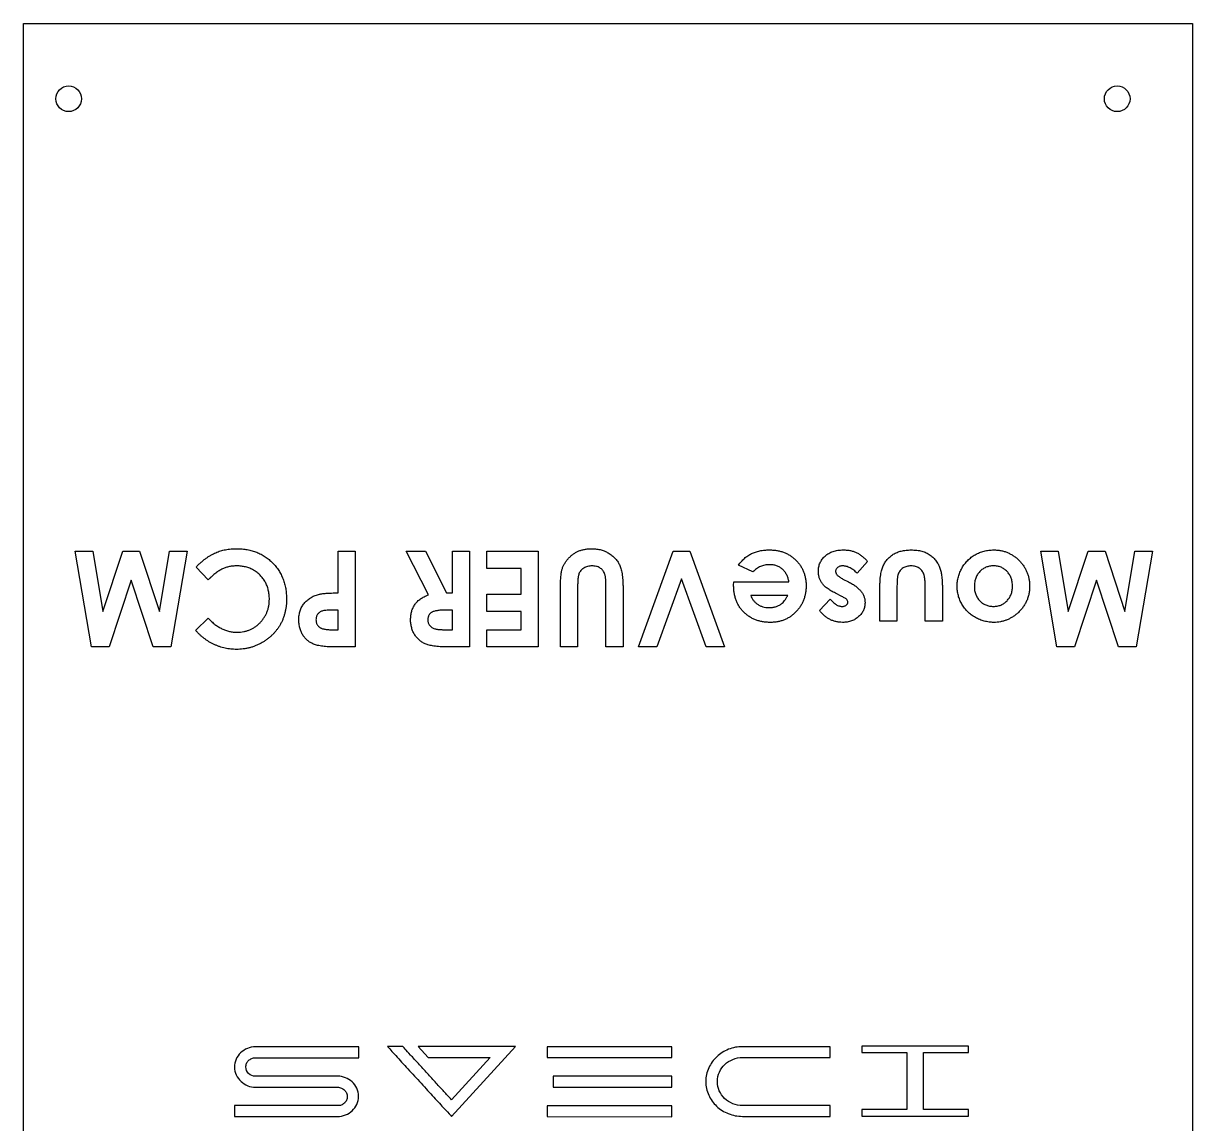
# Model space of a CAD drawing. Header units: millimetres. Extents: x -75 to 80, y 3 to 312.
# Drawn here: x -75.5 to 79.5, y 166.1 to 312 of the extents above; entities that cross this region are included whole.
import ezdxf

# ---------------------------------------------------------------- set-up
doc = ezdxf.new("R2010")
doc.units = ezdxf.units.MM

msp = doc.modelspace()

# ---------------------------------------------------------------- linework, layer by layer
at = {"color": 7, "linetype": 'Continuous', "lineweight": 25}
for p, q in [((-75.5, 3), (-75.5, 312)), ((-75.5, 312), (79.5, 312)), ((79.5, 312), (79.5, 3)), ((-68.62, 242.02), (-66.31, 242.02)), ((-66.47, 229.32), (-68.62, 242.02)), ((-66.31, 242.02), (-64.96, 234)), ((-64.96, 234), (-62.32, 242.02)), ((-62.32, 242.02), (-60.09, 242.02)), ((-60.09, 242.02), (-57.47, 234)), ((-57.47, 234), (-56.11, 242.02)), ((-56.11, 242.02), (-53.8, 242.02)), ((-53.8, 242.02), (-55.95, 229.32)), ((-33.78, 242.02), (-31.5, 242.02)), ((-33.78, 236.49), (-33.78, 242.02)), ((-31.5, 242.02), (-31.5, 229.32)), ((-24.74, 242.02), (-22.21, 242.02)), ((-21.81, 236.23), (-24.74, 242.02)), ((-22.21, 242.02), (-19.41, 236.49)), ((-18.63, 242.02), (-16.35, 242.02)), ((-18.63, 236.49), (-18.63, 242.02)), ((-16.35, 242.02), (-16.35, 229.32)), ((-14.07, 242.02), (-7.24, 242.02)), ((-14.07, 239.74), (-14.07, 242.02)), ((-7.24, 242.02), (-7.24, 229.32)), ((6.03, 229.32), (10.64, 242.02)), ((10.64, 242.02), (12.83, 242.02)), ((12.83, 242.02), (17.43, 229.32)), ((59.36, 242.02), (61.67, 242.02)), ((61.5, 229.32), (59.36, 242.02)), ((61.67, 242.02), (63.02, 234)), ((63.02, 234), (65.66, 242.02)), ((65.66, 242.02), (67.89, 242.02)), ((67.89, 242.02), (70.51, 234)), ((70.51, 234), (71.86, 242.02)), ((71.86, 242.02), (74.17, 242.02)), ((74.17, 242.02), (72.03, 229.32)), ((36.4, 240.63), (35.02, 239.09)), ((-50.99, 238.22), (-52.61, 239.92)), ((-9.52, 239.74), (-14.07, 239.74)), ((-9.52, 236.32), (-9.52, 239.74)), ((21.21, 239.27), (19.3, 240.18)), ((-61.21, 238.18), (-64.13, 229.32)), ((-58.31, 229.32), (-61.21, 238.18)), ((-2.03, 237.28), (-2.03, 229.32)), ((1.72, 229.32), (1.72, 237.59)), ((11.73, 238.34), (8.46, 229.32)), ((15, 229.32), (11.73, 238.34)), ((18.65, 237.52), (18.66, 237.95)), ((18.66, 237.95), (25.98, 237.95)), ((33.15, 238.33), (33.9, 237.95)), ((40.31, 237.27), (40.31, 232.74)), ((44.05, 232.74), (44.05, 237.2)), ((66.77, 238.18), (63.85, 229.32)), ((69.66, 229.32), (66.77, 238.18)), ((-19.41, 236.49), (-18.63, 236.49)), ((-14.07, 236.32), (-9.52, 236.32)), ((-14.07, 234.04), (-14.07, 236.32)), ((-4.31, 229.32), (-4.31, 236.9)), ((4, 236.9), (4, 229.32)), ((25.82, 236.16), (20.93, 236.16)), ((30.05, 234.17), (31.44, 235.67)), ((32.99, 236.02), (32.16, 236.44)), ((38.03, 232.74), (38.03, 236.64)), ((46.33, 236.58), (46.33, 232.74)), ((-33.78, 234.21), (-34.58, 234.21)), ((-33.78, 231.6), (-33.78, 234.21)), ((-18.63, 234.21), (-19.52, 234.21)), ((-18.63, 231.6), (-18.63, 234.21)), ((-52.66, 231.53), (-50.99, 233.12)), ((-9.52, 234.04), (-14.07, 234.04)), ((-9.52, 231.6), (-9.52, 234.04)), ((40.31, 232.74), (38.03, 232.74)), ((46.33, 232.74), (44.05, 232.74)), ((-34.49, 231.6), (-33.78, 231.6)), ((-19.41, 231.6), (-18.63, 231.6)), ((-14.07, 231.6), (-9.52, 231.6)), ((-14.07, 229.32), (-14.07, 231.6)), ((-64.13, 229.32), (-66.47, 229.32)), ((-55.95, 229.32), (-58.31, 229.32)), ((-31.5, 229.32), (-34.04, 229.32)), ((-16.35, 229.32), (-19.01, 229.32)), ((-7.24, 229.32), (-14.07, 229.32)), ((-2.03, 229.32), (-4.31, 229.32)), ((4, 229.32), (1.72, 229.32)), ((8.46, 229.32), (6.03, 229.32)), ((17.43, 229.32), (15, 229.32)), ((63.85, 229.32), (61.5, 229.32)), ((72.03, 229.32), (69.66, 229.32)), ((-31.05, 176.3), (-44.72, 176.3)), ((-31.05, 174.86), (-31.05, 176.3)), ((-25.2, 176.34), (-27.21, 176.34)), ((-10.28, 176.34), (-23.17, 176.34)), ((-23.17, 176.34), (-21.84, 174.9)), ((-18.75, 167.08), (-10.28, 176.34)), ((10.46, 176.32), (-6.05, 176.32)), ((-6.05, 176.32), (-6.05, 174.87)), ((10.46, 174.87), (10.46, 176.32)), ((31.44, 176.32), (19.83, 176.32)), ((31.44, 174.88), (31.44, 176.32)), ((35.67, 176.38), (35.67, 175.54)), ((49.79, 176.38), (35.67, 176.38)), ((35.67, 175.54), (41.62, 175.54)), ((41.62, 175.54), (41.62, 167.97)), ((43.82, 175.54), (49.79, 175.54)), ((43.82, 167.97), (43.82, 175.54)), ((49.79, 175.54), (49.79, 176.38)), ((-44.73, 174.86), (-31.05, 174.86)), ((-21.84, 174.9), (-13.63, 174.9)), ((-13.63, 174.9), (-18.75, 169.29)), ((-6.05, 174.87), (10.46, 174.87)), ((19.84, 174.88), (31.44, 174.88)), ((-33.83, 172.41), (-44.75, 172.41)), ((10.46, 172.39), (-5.25, 172.39)), ((-5.25, 172.39), (-5.25, 170.97)), ((10.46, 170.97), (10.46, 172.39)), ((-44.73, 170.94), (-33.85, 170.94)), ((-5.25, 170.97), (10.46, 170.97)), ((-31.06, 169.71), (-31.06, 169.76)), ((-33.86, 168.51), (-47.52, 168.51)), ((-47.52, 168.51), (-47.52, 167.06)), ((10.46, 168.49), (-6.05, 168.49)), ((-6.05, 168.49), (-6.05, 167.05)), ((10.46, 167.04), (10.46, 168.49)), ((31.44, 168.51), (19.84, 168.51)), ((31.44, 167.06), (31.44, 168.51)), ((41.62, 167.97), (35.67, 167.97)), ((35.67, 167.97), (35.67, 167.12)), ((49.79, 167.97), (43.82, 167.97)), ((49.79, 167.12), (49.79, 167.97)), ((-47.52, 167.06), (-33.85, 167.06)), ((-6.05, 167.05), (10.46, 167.04)), ((19.83, 167.08), (19.83, 167.06)), ((19.83, 167.06), (31.44, 167.06)), ((35.67, 167.12), (49.79, 167.12))]:
    msp.add_line(p, q, dxfattribs=at)
for centre in [(-69.5, 302), (69.5, 302)]:
    msp.add_circle(centre, 1.7, dxfattribs=at)
for points, knots in [([(-52.61, 239.92), (-52.5, 240.03), (-52.28, 240.25), (-51.94, 240.55), (-51.61, 240.83), (-51.28, 241.08), (-50.96, 241.3), (-50.64, 241.5), (-50.32, 241.67), (-50.01, 241.82), (-49.69, 241.95), (-49.37, 242.05), (-49.04, 242.15), (-48.69, 242.22), (-48.34, 242.28), (-47.97, 242.32), (-47.59, 242.34), (-47.34, 242.35), (-47.21, 242.35)], [0, 0, 0, 0, 0.077784, 0.151817, 0.222542, 0.29028, 0.354643, 0.415801, 0.474713, 0.53043, 0.585584, 0.641307, 0.6979, 0.75542, 0.814521, 0.874876, 0.936669, 1, 1, 1, 1]), ([(-47.21, 242.35), (-46.97, 242.34), (-46.51, 242.33), (-45.83, 242.24), (-45.18, 242.1), (-44.57, 241.89), (-43.99, 241.62), (-43.44, 241.3), (-42.93, 240.91), (-42.45, 240.48), (-42.02, 239.99), (-41.64, 239.47), (-41.33, 238.91), (-41.06, 238.33), (-40.86, 237.7), (-40.72, 237.05), (-40.63, 236.36), (-40.62, 235.89), (-40.61, 235.65)], [0, 0, 0, 0, 0.067374, 0.131832, 0.194455, 0.255566, 0.315587, 0.375625, 0.436133, 0.497772, 0.559461, 0.620267, 0.680775, 0.741575, 0.803222, 0.866497, 0.931913, 1, 1, 1, 1]), ([(-4.31, 236.9), (-4.3, 237.05), (-4.3, 237.35), (-4.29, 237.77), (-4.28, 238.16), (-4.25, 238.51), (-4.23, 238.82), (-4.19, 239.1), (-4.15, 239.34), (-4.09, 239.62), (-3.98, 239.93), (-3.8, 240.3), (-3.57, 240.65), (-3.3, 241), (-3, 241.32), (-2.68, 241.6), (-2.32, 241.83), (-1.95, 242.02), (-1.54, 242.17), (-1.11, 242.27), (-0.65, 242.34), (-0.33, 242.34), (-0.16, 242.35)], [0, 0, 0, 0, 0.058546, 0.112578, 0.161794, 0.206525, 0.246469, 0.282015, 0.313231, 0.339826, 0.389437, 0.440502, 0.493988, 0.550016, 0.606532, 0.661367, 0.714565, 0.767508, 0.821533, 0.878097, 0.937197, 1, 1, 1, 1]), ([(-0.16, 242.35), (-0.05, 242.35), (0.16, 242.34), (0.48, 242.31), (0.79, 242.26), (1.09, 242.19), (1.37, 242.1), (1.65, 241.99), (1.91, 241.87), (2.16, 241.71), (2.4, 241.55), (2.62, 241.38), (2.82, 241.2), (3.01, 241), (3.18, 240.8), (3.33, 240.58), (3.46, 240.36), (3.58, 240.12), (3.68, 239.86), (3.77, 239.55), (3.84, 239.21), (3.9, 238.83), (3.94, 238.4), (3.98, 237.94), (3.99, 237.43), (4, 237.08), (4, 236.9)], [0, 0, 0, 0, 0.04172, 0.082312, 0.121586, 0.160086, 0.198114, 0.235691, 0.272702, 0.309956, 0.346716, 0.38241, 0.417202, 0.451266, 0.484791, 0.517973, 0.551015, 0.584121, 0.619421, 0.659117, 0.703436, 0.75249, 0.806822, 0.866126, 0.930494, 1, 1, 1, 1]), ([(19.3, 240.18), (19.36, 240.26), (19.49, 240.42), (19.68, 240.65), (19.88, 240.87), (20.09, 241.07), (20.31, 241.25), (20.54, 241.41), (20.78, 241.56), (21.03, 241.7), (21.29, 241.81), (21.56, 241.91), (21.84, 241.99), (22.13, 242.07), (22.44, 242.12), (22.75, 242.16), (23.08, 242.18), (23.3, 242.18), (23.42, 242.19)], [0, 0, 0, 0, 0.064594, 0.127677, 0.189421, 0.250023, 0.309772, 0.368532, 0.426849, 0.485408, 0.54424, 0.604522, 0.665627, 0.728603, 0.793422, 0.85988, 0.928684, 1, 1, 1, 1]), ([(23.42, 242.19), (23.59, 242.18), (23.94, 242.17), (24.44, 242.11), (24.91, 242), (25.36, 241.86), (25.79, 241.66), (26.19, 241.43), (26.57, 241.15), (26.92, 240.83), (27.23, 240.49), (27.51, 240.12), (27.74, 239.72), (27.93, 239.3), (28.08, 238.87), (28.18, 238.41), (28.25, 237.93), (28.26, 237.6), (28.26, 237.43)], [0, 0, 0, 0, 0.068971, 0.135075, 0.198869, 0.261184, 0.322125, 0.383004, 0.4443, 0.506346, 0.568167, 0.628923, 0.689056, 0.748781, 0.809084, 0.870922, 0.934372, 1, 1, 1, 1]), ([(29.89, 239.35), (29.89, 239.45), (29.9, 239.65), (29.94, 239.93), (30.01, 240.21), (30.1, 240.47), (30.24, 240.71), (30.39, 240.95), (30.57, 241.17), (30.78, 241.38), (31.02, 241.57), (31.27, 241.74), (31.55, 241.87), (31.84, 241.99), (32.15, 242.08), (32.48, 242.14), (32.83, 242.18), (33.07, 242.18), (33.19, 242.19)], [0, 0, 0, 0, 0.061051, 0.119494, 0.177131, 0.233855, 0.290261, 0.347786, 0.406305, 0.467107, 0.528962, 0.591116, 0.653574, 0.717443, 0.783585, 0.852572, 0.924392, 1, 1, 1, 1]), ([(33.19, 242.19), (33.36, 242.18), (33.68, 242.17), (34.15, 242.1), (34.59, 241.98), (35, 241.81), (35.4, 241.58), (35.76, 241.31), (36.1, 240.99), (36.3, 240.75), (36.4, 240.63)], [0, 0, 0, 0, 0.1321078, 0.259316, 0.3820183, 0.5031131, 0.6231153, 0.7454263, 0.8698709, 1, 1, 1, 1]), ([(38.42, 239.94), (38.46, 240.03), (38.54, 240.21), (38.68, 240.45), (38.84, 240.69), (39.01, 240.9), (39.19, 241.1), (39.39, 241.29), (39.6, 241.45), (39.82, 241.61), (40.07, 241.74), (40.32, 241.87), (40.59, 241.96), (40.88, 242.04), (41.19, 242.11), (41.51, 242.15), (41.84, 242.18), (42.07, 242.18), (42.19, 242.19)], [0, 0, 0, 0, 0.062326, 0.123027, 0.182362, 0.241279, 0.298696, 0.356851, 0.414576, 0.472555, 0.531773, 0.591922, 0.653917, 0.717849, 0.784042, 0.853328, 0.924847, 1, 1, 1, 1]), ([(42.19, 242.19), (42.31, 242.18), (42.56, 242.18), (42.92, 242.14), (43.27, 242.1), (43.59, 242.02), (43.9, 241.93), (44.19, 241.81), (44.46, 241.67), (44.71, 241.51), (44.94, 241.33), (45.15, 241.14), (45.34, 240.93), (45.53, 240.7), (45.68, 240.45), (45.83, 240.19), (45.95, 239.91), (46.02, 239.72), (46.05, 239.62)], [0, 0, 0, 0, 0.075698, 0.148115, 0.217424, 0.283582, 0.347507, 0.409468, 0.469431, 0.528325, 0.586631, 0.64416, 0.701314, 0.758818, 0.817559, 0.876654, 0.937346, 1, 1, 1, 1]), ([(48.29, 237.37), (48.29, 237.48), (48.29, 237.69), (48.32, 238.01), (48.37, 238.32), (48.44, 238.63), (48.54, 238.93), (48.64, 239.22), (48.78, 239.51), (48.93, 239.79), (49.09, 240.07), (49.28, 240.32), (49.48, 240.57), (49.69, 240.8), (49.91, 241.01), (50.16, 241.21), (50.41, 241.39), (50.68, 241.56), (50.97, 241.7), (51.25, 241.83), (51.55, 241.94), (51.85, 242.03), (52.16, 242.1), (52.48, 242.15), (52.81, 242.18), (53.02, 242.18), (53.13, 242.19)], [0, 0, 0, 0, 0.042169, 0.083842, 0.125197, 0.166342, 0.20729, 0.248674, 0.290283, 0.332629, 0.374968, 0.416459, 0.457836, 0.498789, 0.539498, 0.580404, 0.621895, 0.663489, 0.705383, 0.746854, 0.788237, 0.82973, 0.871527, 0.913821, 0.956493, 1, 1, 1, 1]), ([(53.13, 242.19), (53.3, 242.18), (53.61, 242.17), (54.08, 242.11), (54.53, 242), (54.97, 241.84), (55.38, 241.64), (55.77, 241.4), (56.15, 241.12), (56.5, 240.79), (56.83, 240.43), (57.11, 240.06), (57.35, 239.66), (57.55, 239.24), (57.7, 238.8), (57.81, 238.35), (57.88, 237.88), (57.89, 237.55), (57.89, 237.39)], [0, 0, 0, 0, 0.0643854, 0.1269045, 0.1882312, 0.2489344, 0.309795, 0.3708661, 0.4336906, 0.4981293, 0.5625894, 0.6254138, 0.6870638, 0.7480842, 0.8094258, 0.8714103, 0.9346003, 1, 1, 1, 1]), ([(-47.2, 240.07), (-47.37, 240.06), (-47.7, 240.05), (-48.19, 239.98), (-48.66, 239.85), (-49.03, 239.71), (-49.32, 239.56), (-49.55, 239.43), (-49.78, 239.28), (-50.01, 239.11), (-50.25, 238.92), (-50.49, 238.7), (-50.74, 238.47), (-50.91, 238.31), (-50.99, 238.22)], [0, 0, 0, 0, 0.117053, 0.229979, 0.340718, 0.450132, 0.506336, 0.565284, 0.628189, 0.694716, 0.765009, 0.839573, 0.917746, 1, 1, 1, 1]), ([(-42.89, 235.65), (-42.89, 235.75), (-42.9, 235.96), (-42.92, 236.27), (-42.97, 236.57), (-43.03, 236.86), (-43.1, 237.14), (-43.2, 237.42), (-43.31, 237.68), (-43.44, 237.93), (-43.58, 238.18), (-43.74, 238.41), (-43.91, 238.62), (-44.09, 238.83), (-44.3, 239.01), (-44.51, 239.19), (-44.74, 239.35), (-44.98, 239.5), (-45.23, 239.64), (-45.49, 239.75), (-45.76, 239.85), (-46.04, 239.93), (-46.32, 239.99), (-46.6, 240.03), (-46.9, 240.07), (-47.1, 240.07), (-47.2, 240.07)], [0, 0, 0, 0, 0.045993, 0.090653, 0.134142, 0.177355, 0.219295, 0.260941, 0.30214, 0.343266, 0.384147, 0.424348, 0.464388, 0.503978, 0.543795, 0.583781, 0.624404, 0.665346, 0.706652, 0.747661, 0.788862, 0.830193, 0.871687, 0.91372, 0.956581, 1, 1, 1, 1]), ([(-0.11, 240.07), (-0.21, 240.07), (-0.41, 240.06), (-0.7, 240), (-0.97, 239.91), (-1.21, 239.78), (-1.43, 239.62), (-1.6, 239.44), (-1.75, 239.25), (-1.84, 239.06), (-1.89, 238.89), (-1.93, 238.74), (-1.96, 238.56), (-1.99, 238.35), (-2, 238.12), (-2.02, 237.86), (-2.02, 237.58), (-2.03, 237.39), (-2.03, 237.28)], [0, 0, 0, 0, 0.078802, 0.153651, 0.225205, 0.295309, 0.363189, 0.427094, 0.488997, 0.551224, 0.585356, 0.625414, 0.67159, 0.724008, 0.783348, 0.849131, 0.921327, 1, 1, 1, 1]), ([(1.72, 237.59), (1.72, 237.67), (1.72, 237.84), (1.71, 238.07), (1.7, 238.29), (1.68, 238.49), (1.65, 238.67), (1.62, 238.83), (1.58, 238.97), (1.52, 239.13), (1.43, 239.31), (1.29, 239.5), (1.12, 239.67), (0.92, 239.81), (0.7, 239.93), (0.45, 240.01), (0.18, 240.06), (-0.01, 240.07), (-0.11, 240.07)], [0, 0, 0, 0, 0.0722, 0.139453, 0.200317, 0.257076, 0.307727, 0.35357, 0.394321, 0.430047, 0.49654, 0.562447, 0.628663, 0.6973, 0.768279, 0.841291, 0.918398, 1, 1, 1, 1]), ([(23.39, 240.23), (23.29, 240.23), (23.08, 240.22), (22.78, 240.17), (22.49, 240.1), (22.21, 239.99), (21.94, 239.86), (21.68, 239.69), (21.44, 239.5), (21.29, 239.34), (21.21, 239.27)], [0, 0, 0, 0, 0.127629, 0.25134, 0.372249, 0.494281, 0.61618, 0.739791, 0.867336, 1, 1, 1, 1]), ([(25.98, 237.95), (25.96, 238.04), (25.94, 238.2), (25.87, 238.45), (25.79, 238.67), (25.69, 238.89), (25.58, 239.09), (25.45, 239.28), (25.3, 239.46), (25.14, 239.62), (24.96, 239.76), (24.77, 239.89), (24.57, 239.99), (24.36, 240.08), (24.13, 240.15), (23.9, 240.2), (23.65, 240.23), (23.48, 240.23), (23.39, 240.23)], [0, 0, 0, 0, 0.0682237, 0.1340649, 0.1974555, 0.2598604, 0.3204686, 0.3801544, 0.4405695, 0.5007612, 0.5612655, 0.6207515, 0.6807189, 0.7408359, 0.8025313, 0.8661518, 0.9315823, 1, 1, 1, 1]), ([(32.16, 236.44), (32.06, 236.49), (31.85, 236.6), (31.57, 236.76), (31.3, 236.92), (31.07, 237.09), (30.85, 237.26), (30.67, 237.43), (30.51, 237.59), (30.33, 237.82), (30.15, 238.12), (30, 238.5), (29.9, 238.92), (29.89, 239.21), (29.89, 239.35)], [0, 0, 0, 0, 0.089727, 0.174087, 0.252561, 0.326359, 0.394581, 0.457788, 0.516833, 0.57161, 0.676709, 0.781018, 0.887778, 1, 1, 1, 1]), ([(33.15, 240.07), (33.08, 240.07), (32.95, 240.06), (32.75, 240.02), (32.58, 239.95), (32.44, 239.86), (32.32, 239.75), (32.23, 239.63), (32.18, 239.49), (32.17, 239.4), (32.17, 239.35)], [0, 0, 0, 0, 0.15681, 0.301433, 0.435912, 0.565654, 0.685699, 0.794001, 0.897311, 1, 1, 1, 1]), ([(32.17, 239.35), (32.17, 239.31), (32.18, 239.22), (32.23, 239.09), (32.3, 238.96), (32.41, 238.83), (32.55, 238.7), (32.72, 238.57), (32.92, 238.45), (33.07, 238.37), (33.15, 238.33)], [0, 0, 0, 0, 0.088083, 0.180852, 0.282345, 0.395671, 0.521905, 0.665304, 0.824226, 1, 1, 1, 1]), ([(35.02, 239.09), (34.95, 239.16), (34.82, 239.3), (34.59, 239.49), (34.35, 239.66), (34.1, 239.8), (33.84, 239.92), (33.6, 240.01), (33.37, 240.06), (33.22, 240.06), (33.15, 240.07)], [0, 0, 0, 0, 0.135965, 0.270697, 0.406484, 0.543291, 0.674209, 0.793235, 0.901743, 1, 1, 1, 1]), ([(38.03, 236.64), (38.03, 236.84), (38.03, 237.21), (38.05, 237.74), (38.08, 238.22), (38.12, 238.66), (38.17, 239.05), (38.24, 239.39), (38.32, 239.69), (38.39, 239.86), (38.42, 239.94)], [0, 0, 0, 0, 0.173514, 0.332679, 0.477556, 0.609086, 0.725856, 0.830625, 0.921263, 1, 1, 1, 1]), ([(40.47, 238.98), (40.45, 238.94), (40.42, 238.86), (40.39, 238.71), (40.36, 238.54), (40.35, 238.34), (40.33, 238.12), (40.32, 237.86), (40.31, 237.58), (40.31, 237.38), (40.31, 237.27)], [0, 0, 0, 0, 0.0701219, 0.1547861, 0.2551582, 0.3710705, 0.5045194, 0.6525341, 0.8181631, 1, 1, 1, 1]), ([(42.18, 240.07), (42.08, 240.07), (41.88, 240.06), (41.6, 240.01), (41.34, 239.92), (41.11, 239.8), (40.9, 239.64), (40.73, 239.45), (40.58, 239.23), (40.5, 239.06), (40.47, 238.98)], [0, 0, 0, 0, 0.139632, 0.269441, 0.393161, 0.513674, 0.630809, 0.750126, 0.871631, 1, 1, 1, 1]), ([(44.05, 237.2), (44.05, 237.3), (44.05, 237.5), (44.04, 237.79), (44.03, 238.05), (44.01, 238.29), (43.98, 238.5), (43.95, 238.69), (43.91, 238.86), (43.85, 239.04), (43.75, 239.24), (43.61, 239.45), (43.44, 239.64), (43.24, 239.79), (43.01, 239.92), (42.75, 240), (42.48, 240.06), (42.28, 240.07), (42.18, 240.07)], [0, 0, 0, 0, 0.079236, 0.152074, 0.218537, 0.279308, 0.333243, 0.381642, 0.424614, 0.461281, 0.528139, 0.592279, 0.655165, 0.71946, 0.784907, 0.852336, 0.92321, 1, 1, 1, 1]), ([(46.05, 239.62), (46.08, 239.54), (46.13, 239.38), (46.18, 239.1), (46.23, 238.79), (46.27, 238.43), (46.3, 238.02), (46.32, 237.58), (46.33, 237.09), (46.33, 236.75), (46.33, 236.58)], [0, 0, 0, 0, 0.078489, 0.169084, 0.27382, 0.391507, 0.522919, 0.668204, 0.826661, 1, 1, 1, 1]), ([(53.1, 240.07), (53.01, 240.07), (52.84, 240.06), (52.58, 240.02), (52.34, 239.97), (52.1, 239.88), (51.88, 239.78), (51.67, 239.65), (51.47, 239.49), (51.29, 239.31), (51.11, 239.12), (50.97, 238.91), (50.84, 238.69), (50.74, 238.45), (50.66, 238.2), (50.61, 237.93), (50.57, 237.66), (50.57, 237.47), (50.57, 237.37)], [0, 0, 0, 0, 0.064457, 0.126372, 0.186903, 0.246052, 0.30529, 0.365023, 0.425365, 0.48738, 0.549967, 0.611202, 0.672962, 0.734476, 0.798087, 0.862669, 0.930055, 1, 1, 1, 1]), ([(55.61, 237.37), (55.61, 237.47), (55.61, 237.66), (55.57, 237.94), (55.52, 238.21), (55.44, 238.46), (55.34, 238.7), (55.22, 238.92), (55.07, 239.13), (54.9, 239.32), (54.72, 239.5), (54.53, 239.65), (54.32, 239.78), (54.1, 239.89), (53.87, 239.97), (53.62, 240.03), (53.37, 240.06), (53.19, 240.07), (53.1, 240.07)], [0, 0, 0, 0, 0.071383, 0.139503, 0.204879, 0.268679, 0.3307, 0.391808, 0.453225, 0.51513, 0.57646, 0.636495, 0.695036, 0.753897, 0.813221, 0.873334, 0.935352, 1, 1, 1, 1]), ([(23.52, 232.58), (23.35, 232.58), (23, 232.59), (22.5, 232.65), (22.02, 232.76), (21.56, 232.91), (21.13, 233.1), (20.73, 233.34), (20.35, 233.61), (20, 233.93), (19.68, 234.28), (19.4, 234.66), (19.17, 235.08), (18.98, 235.51), (18.83, 235.98), (18.73, 236.47), (18.66, 236.99), (18.66, 237.34), (18.65, 237.52)], [0, 0, 0, 0, 0.067483, 0.132496, 0.19493, 0.255917, 0.31585, 0.37541, 0.435095, 0.49575, 0.556647, 0.616595, 0.676841, 0.737668, 0.799584, 0.863609, 0.930238, 1, 1, 1, 1]), ([(28.26, 237.43), (28.26, 237.26), (28.25, 236.93), (28.18, 236.43), (28.08, 235.97), (27.93, 235.52), (27.74, 235.09), (27.5, 234.69), (27.23, 234.31), (26.91, 233.95), (26.57, 233.63), (26.2, 233.35), (25.8, 233.11), (25.39, 232.92), (24.95, 232.76), (24.5, 232.66), (24.02, 232.59), (23.69, 232.58), (23.52, 232.58)], [0, 0, 0, 0, 0.0674596, 0.1327238, 0.1956892, 0.2575156, 0.3187717, 0.3797961, 0.4415095, 0.5042271, 0.5668747, 0.6281134, 0.6884446, 0.7484534, 0.8089103, 0.8705691, 0.9342158, 1, 1, 1, 1]), ([(33.9, 237.95), (34.07, 237.85), (34.4, 237.68), (34.85, 237.38), (35.22, 237.05), (35.53, 236.72), (35.78, 236.36), (35.95, 235.98), (36.06, 235.58), (36.07, 235.31), (36.07, 235.18)], [0, 0, 0, 0, 0.156988, 0.301358, 0.433435, 0.556578, 0.671116, 0.781755, 0.890061, 1, 1, 1, 1]), ([(53.15, 232.58), (53.04, 232.58), (52.82, 232.58), (52.51, 232.62), (52.19, 232.67), (51.89, 232.74), (51.58, 232.83), (51.28, 232.94), (50.99, 233.07), (50.7, 233.22), (50.43, 233.39), (50.16, 233.57), (49.92, 233.77), (49.69, 233.98), (49.47, 234.21), (49.27, 234.45), (49.09, 234.71), (48.92, 234.98), (48.77, 235.26), (48.64, 235.54), (48.53, 235.84), (48.44, 236.13), (48.37, 236.43), (48.32, 236.74), (48.29, 237.06), (48.29, 237.27), (48.29, 237.37)], [0, 0, 0, 0, 0.042594, 0.084354, 0.126128, 0.16776, 0.209341, 0.251243, 0.293413, 0.336301, 0.379016, 0.421143, 0.462607, 0.504121, 0.545145, 0.586305, 0.627884, 0.669742, 0.711585, 0.752838, 0.793995, 0.834611, 0.875591, 0.916649, 0.958077, 1, 1, 1, 1]), ([(50.57, 237.37), (50.57, 237.27), (50.57, 237.08), (50.6, 236.8), (50.66, 236.54), (50.74, 236.29), (50.84, 236.06), (50.96, 235.84), (51.11, 235.63), (51.27, 235.44), (51.46, 235.26), (51.65, 235.11), (51.86, 234.98), (52.09, 234.88), (52.32, 234.8), (52.57, 234.74), (52.83, 234.7), (53, 234.7), (53.09, 234.7)], [0, 0, 0, 0, 0.070237, 0.137829, 0.20268, 0.265383, 0.326911, 0.388092, 0.449078, 0.510655, 0.571635, 0.632229, 0.691365, 0.750585, 0.810562, 0.871346, 0.934659, 1, 1, 1, 1]), ([(53.09, 234.7), (53.18, 234.7), (53.36, 234.7), (53.61, 234.74), (53.85, 234.79), (54.08, 234.88), (54.31, 234.98), (54.51, 235.11), (54.71, 235.27), (54.9, 235.44), (55.06, 235.64), (55.21, 235.84), (55.33, 236.07), (55.44, 236.3), (55.52, 236.55), (55.57, 236.81), (55.61, 237.09), (55.61, 237.27), (55.61, 237.37)], [0, 0, 0, 0, 0.064417, 0.126806, 0.187278, 0.246584, 0.305528, 0.365271, 0.425665, 0.48781, 0.550554, 0.612189, 0.673663, 0.735729, 0.798731, 0.863287, 0.930664, 1, 1, 1, 1]), ([(57.89, 237.39), (57.89, 237.21), (57.88, 236.87), (57.8, 236.37), (57.68, 235.88), (57.51, 235.42), (57.28, 234.99), (57.01, 234.57), (56.69, 234.18), (56.44, 233.94), (56.32, 233.82)], [0, 0, 0, 0, 0.130489, 0.256474, 0.379237, 0.500978, 0.622367, 0.744855, 0.870259, 1, 1, 1, 1]), ([(-40.61, 235.65), (-40.62, 235.5), (-40.62, 235.19), (-40.66, 234.73), (-40.73, 234.29), (-40.82, 233.86), (-40.94, 233.44), (-41.08, 233.04), (-41.25, 232.64), (-41.45, 232.27), (-41.67, 231.91), (-41.92, 231.57), (-42.19, 231.24), (-42.48, 230.94), (-42.79, 230.65), (-43.12, 230.37), (-43.48, 230.12), (-43.86, 229.89), (-44.26, 229.68), (-44.66, 229.5), (-45.07, 229.34), (-45.49, 229.22), (-45.92, 229.12), (-46.35, 229.05), (-46.8, 229.01), (-47.09, 229), (-47.24, 229)], [0, 0, 0, 0, 0.044664, 0.088513, 0.131203, 0.172894, 0.214224, 0.254981, 0.29551, 0.336104, 0.376307, 0.416502, 0.456487, 0.49665, 0.537344, 0.578234, 0.620038, 0.662736, 0.7054, 0.747653, 0.78943, 0.831265, 0.872823, 0.914869, 0.957026, 1, 1, 1, 1]), ([(-47.15, 231.28), (-47.01, 231.28), (-46.72, 231.29), (-46.29, 231.35), (-45.89, 231.45), (-45.5, 231.59), (-45.12, 231.76), (-44.77, 231.98), (-44.43, 232.24), (-44.12, 232.53), (-43.84, 232.85), (-43.58, 233.2), (-43.37, 233.56), (-43.2, 233.94), (-43.06, 234.34), (-42.96, 234.76), (-42.91, 235.2), (-42.9, 235.5), (-42.89, 235.65)], [0, 0, 0, 0, 0.064704, 0.127687, 0.188852, 0.249119, 0.309451, 0.370006, 0.432103, 0.495543, 0.559335, 0.62158, 0.683032, 0.744563, 0.806119, 0.869015, 0.93343, 1, 1, 1, 1]), ([(-38.99, 232.93), (-38.98, 233.04), (-38.98, 233.24), (-38.95, 233.55), (-38.89, 233.84), (-38.82, 234.12), (-38.72, 234.39), (-38.59, 234.64), (-38.45, 234.87), (-38.28, 235.1), (-38.1, 235.3), (-37.9, 235.5), (-37.68, 235.67), (-37.45, 235.83), (-37.2, 235.97), (-36.94, 236.1), (-36.66, 236.21), (-36.46, 236.26), (-36.36, 236.29)], [0, 0, 0, 0, 0.06886, 0.135319, 0.199246, 0.261493, 0.32265, 0.382734, 0.442506, 0.502302, 0.56275, 0.62233, 0.682264, 0.743658, 0.805055, 0.868096, 0.933125, 1, 1, 1, 1]), ([(-36.36, 236.29), (-36.3, 236.31), (-36.16, 236.34), (-35.92, 236.38), (-35.65, 236.41), (-35.35, 236.44), (-35.01, 236.46), (-34.63, 236.47), (-34.21, 236.49), (-33.93, 236.49), (-33.78, 236.49)], [0, 0, 0, 0, 0.077373, 0.167614, 0.272108, 0.390016, 0.521363, 0.667272, 0.82681, 1, 1, 1, 1]), ([(-24.17, 232.93), (-24.17, 233.03), (-24.16, 233.23), (-24.14, 233.51), (-24.09, 233.79), (-24.03, 234.05), (-23.95, 234.31), (-23.84, 234.54), (-23.72, 234.77), (-23.58, 234.98), (-23.43, 235.18), (-23.25, 235.37), (-23.06, 235.55), (-22.84, 235.71), (-22.61, 235.86), (-22.36, 235.99), (-22.09, 236.12), (-21.9, 236.19), (-21.81, 236.23)], [0, 0, 0, 0, 0.068738, 0.134783, 0.198527, 0.260938, 0.320957, 0.379897, 0.438493, 0.496142, 0.55425, 0.612731, 0.672493, 0.733974, 0.796799, 0.861942, 0.929401, 1, 1, 1, 1]), ([(20.93, 236.16), (20.97, 236.04), (21.06, 235.81), (21.26, 235.5), (21.51, 235.22), (21.81, 234.98), (22.15, 234.78), (22.52, 234.64), (22.92, 234.55), (23.2, 234.54), (23.34, 234.53)], [0, 0, 0, 0, 0.119319, 0.236969, 0.3564, 0.480912, 0.607821, 0.734758, 0.864645, 1, 1, 1, 1]), ([(24.99, 235.04), (25.07, 235.1), (25.23, 235.23), (25.43, 235.49), (25.64, 235.8), (25.76, 236.04), (25.82, 236.16)], [0, 0, 0, 0, 0.205424, 0.439338, 0.701978, 1, 1, 1, 1]), ([(31.44, 235.67), (31.51, 235.6), (31.65, 235.45), (31.85, 235.25), (32.05, 235.08), (32.25, 234.94), (32.44, 234.83), (32.62, 234.75), (32.81, 234.7), (32.93, 234.7), (32.99, 234.7)], [0, 0, 0, 0, 0.165968, 0.3174339, 0.4569838, 0.584477, 0.6998243, 0.8068153, 0.9061092, 1, 1, 1, 1]), ([(33.79, 235.26), (33.79, 235.32), (33.78, 235.45), (33.68, 235.59), (33.56, 235.7), (33.41, 235.8), (33.22, 235.91), (33.07, 235.98), (32.99, 236.02)], [0, 0, 0, 0, 0.152852, 0.318315, 0.42463, 0.57319, 0.764366, 1, 1, 1, 1]), ([(-34.58, 234.21), (-34.73, 234.21), (-35, 234.2), (-35.37, 234.18), (-35.66, 234.14), (-35.9, 234.09), (-36.08, 234.01), (-36.24, 233.91), (-36.38, 233.79), (-36.5, 233.65), (-36.59, 233.49), (-36.66, 233.32), (-36.7, 233.13), (-36.7, 233), (-36.71, 232.93)], [0, 0, 0, 0, 0.155196, 0.285563, 0.390594, 0.471085, 0.538572, 0.603034, 0.666661, 0.730973, 0.795734, 0.860196, 0.928104, 1, 1, 1, 1]), ([(-19.52, 234.21), (-19.63, 234.21), (-19.84, 234.2), (-20.14, 234.19), (-20.41, 234.17), (-20.65, 234.13), (-20.87, 234.1), (-21.07, 234.04), (-21.24, 233.98), (-21.38, 233.91), (-21.5, 233.83), (-21.6, 233.73), (-21.69, 233.62), (-21.77, 233.5), (-21.82, 233.37), (-21.86, 233.22), (-21.89, 233.07), (-21.89, 232.96), (-21.89, 232.9)], [0, 0, 0, 0, 0.105558, 0.202122, 0.290736, 0.370617, 0.442748, 0.507764, 0.565672, 0.616562, 0.663447, 0.708377, 0.753458, 0.798569, 0.845127, 0.893728, 0.944698, 1, 1, 1, 1]), ([(23.34, 234.53), (23.49, 234.54), (23.79, 234.55), (24.22, 234.65), (24.63, 234.81), (24.87, 234.96), (24.99, 235.04)], [0, 0, 0, 0, 0.261261, 0.510299, 0.755201, 1, 1, 1, 1]), ([(33.08, 232.58), (32.93, 232.58), (32.64, 232.59), (32.21, 232.68), (31.79, 232.8), (31.39, 232.98), (31, 233.21), (30.65, 233.49), (30.33, 233.81), (30.14, 234.05), (30.05, 234.17)], [0, 0, 0, 0, 0.124587, 0.246707, 0.369267, 0.493091, 0.618136, 0.742398, 0.869271, 1, 1, 1, 1]), ([(32.99, 234.7), (33.05, 234.7), (33.16, 234.7), (33.32, 234.73), (33.46, 234.78), (33.58, 234.85), (33.67, 234.94), (33.74, 235.04), (33.79, 235.15), (33.79, 235.22), (33.79, 235.26)], [0, 0, 0, 0, 0.16199, 0.31016, 0.443203, 0.56762, 0.683715, 0.791414, 0.893097, 1, 1, 1, 1]), ([(36.07, 235.18), (36.07, 235.09), (36.07, 234.91), (36.02, 234.66), (35.96, 234.41), (35.87, 234.18), (35.75, 233.95), (35.6, 233.74), (35.43, 233.53), (35.23, 233.34), (35.02, 233.16), (34.78, 233), (34.54, 232.87), (34.27, 232.76), (34, 232.68), (33.7, 232.62), (33.4, 232.59), (33.19, 232.58), (33.08, 232.58)], [0, 0, 0, 0, 0.059927, 0.117647, 0.174892, 0.231753, 0.289415, 0.347842, 0.408344, 0.471428, 0.53525, 0.598305, 0.661381, 0.725403, 0.790951, 0.857887, 0.927422, 1, 1, 1, 1]), ([(-50.99, 233.12), (-50.85, 232.98), (-50.57, 232.69), (-50.12, 232.31), (-49.66, 231.99), (-49.19, 231.73), (-48.7, 231.53), (-48.2, 231.38), (-47.68, 231.29), (-47.33, 231.28), (-47.15, 231.28)], [0, 0, 0, 0, 0.1394213, 0.2727768, 0.3995333, 0.522552, 0.6426395, 0.761569, 0.879788, 1, 1, 1, 1]), ([(-34.04, 229.32), (-34.21, 229.32), (-34.53, 229.32), (-34.99, 229.34), (-35.42, 229.37), (-35.81, 229.41), (-36.16, 229.47), (-36.48, 229.53), (-36.76, 229.6), (-37.02, 229.69), (-37.24, 229.8), (-37.45, 229.91), (-37.65, 230.04), (-37.84, 230.19), (-38.01, 230.35), (-38.18, 230.52), (-38.33, 230.71), (-38.46, 230.91), (-38.59, 231.13), (-38.69, 231.36), (-38.78, 231.59), (-38.86, 231.84), (-38.92, 232.1), (-38.96, 232.37), (-38.98, 232.64), (-38.98, 232.83), (-38.99, 232.93)], [0, 0, 0, 0, 0.070783, 0.136555, 0.197017, 0.252929, 0.303694, 0.349727, 0.39125, 0.428489, 0.463067, 0.497162, 0.531015, 0.564461, 0.597691, 0.631413, 0.66559, 0.700444, 0.735875, 0.771087, 0.80697, 0.843531, 0.880937, 0.919293, 0.959179, 1, 1, 1, 1]), ([(-36.71, 232.93), (-36.7, 232.87), (-36.7, 232.75), (-36.67, 232.59), (-36.63, 232.43), (-36.56, 232.29), (-36.48, 232.16), (-36.37, 232.04), (-36.25, 231.94), (-36.16, 231.88), (-36.11, 231.85)], [0, 0, 0, 0, 0.137806, 0.267377, 0.390497, 0.510067, 0.629459, 0.747795, 0.871868, 1, 1, 1, 1]), ([(-19.01, 229.32), (-19.19, 229.32), (-19.52, 229.32), (-20.01, 229.34), (-20.46, 229.37), (-20.87, 229.41), (-21.24, 229.46), (-21.57, 229.52), (-21.86, 229.6), (-22.11, 229.68), (-22.35, 229.78), (-22.56, 229.9), (-22.76, 230.03), (-22.95, 230.18), (-23.14, 230.34), (-23.3, 230.51), (-23.46, 230.7), (-23.61, 230.91), (-23.74, 231.13), (-23.86, 231.36), (-23.95, 231.59), (-24.03, 231.84), (-24.09, 232.1), (-24.14, 232.37), (-24.17, 232.65), (-24.17, 232.83), (-24.17, 232.93)], [0, 0, 0, 0, 0.072858, 0.140126, 0.202191, 0.258785, 0.31065, 0.356897, 0.398298, 0.435139, 0.469338, 0.502878, 0.535973, 0.569621, 0.602796, 0.636402, 0.67065, 0.705713, 0.741084, 0.776499, 0.811858, 0.848034, 0.884571, 0.922007, 0.960215, 1, 1, 1, 1]), ([(-21.89, 232.9), (-21.89, 232.83), (-21.88, 232.7), (-21.83, 232.51), (-21.75, 232.33), (-21.64, 232.17), (-21.5, 232.03), (-21.34, 231.91), (-21.16, 231.81), (-21, 231.74), (-20.84, 231.7), (-20.7, 231.67), (-20.54, 231.65), (-20.36, 231.63), (-20.15, 231.62), (-19.92, 231.61), (-19.67, 231.6), (-19.5, 231.6), (-19.41, 231.6)], [0, 0, 0, 0, 0.063753, 0.124452, 0.185322, 0.2467, 0.3093, 0.372394, 0.436875, 0.505164, 0.543418, 0.588552, 0.639762, 0.697972, 0.76333, 0.83502, 0.913895, 1, 1, 1, 1]), ([(56.32, 233.82), (56.2, 233.72), (55.98, 233.53), (55.61, 233.28), (55.23, 233.06), (54.84, 232.88), (54.43, 232.75), (54.01, 232.65), (53.58, 232.59), (53.29, 232.58), (53.15, 232.58)], [0, 0, 0, 0, 0.131014, 0.258464, 0.38258, 0.504991, 0.627227, 0.749297, 0.87369, 1, 1, 1, 1]), ([(-47.24, 229), (-47.37, 229), (-47.63, 229), (-48.01, 229.03), (-48.38, 229.08), (-48.76, 229.16), (-49.13, 229.25), (-49.49, 229.36), (-49.85, 229.5), (-50.21, 229.65), (-50.56, 229.82), (-50.9, 230.01), (-51.22, 230.22), (-51.53, 230.45), (-51.84, 230.69), (-52.13, 230.95), (-52.4, 231.23), (-52.58, 231.43), (-52.66, 231.53)], [0, 0, 0, 0, 0.062271, 0.123894, 0.185053, 0.246821, 0.308411, 0.370089, 0.432573, 0.495743, 0.559165, 0.621751, 0.684418, 0.747006, 0.809457, 0.872518, 0.935774, 1, 1, 1, 1]), ([(-36.11, 231.85), (-36.07, 231.83), (-35.98, 231.79), (-35.84, 231.74), (-35.67, 231.7), (-35.48, 231.66), (-35.26, 231.64), (-35.03, 231.61), (-34.77, 231.61), (-34.59, 231.6), (-34.49, 231.6)], [0, 0, 0, 0, 0.082101, 0.173825, 0.278953, 0.396639, 0.527316, 0.671298, 0.828754, 1, 1, 1, 1])]:
    msp.add_open_spline(points, degree=3, knots=knots, dxfattribs=at)
for points in [[(-46.7, 175.5), (-46.96, 175.26), (-47.16, 174.97), (-47.3, 174.65)], [(-45.81, 176.09), (-46.15, 175.94), (-46.44, 175.75), (-46.7, 175.5)], [(-44.72, 176.3), (-45.11, 176.3), (-45.47, 176.23), (-45.81, 176.09)], [(-27.21, 176.34), (-26.87, 175.96), (-26.44, 175.49), (-25.94, 174.93)], [(-24.9, 176.01), (-25.09, 176.22), (-25.19, 176.33), (-25.2, 176.34)], [(-24.16, 175.21), (-24.47, 175.54), (-24.72, 175.81), (-24.9, 176.01)], [(-23.13, 174.08), (-23.52, 174.5), (-23.86, 174.88), (-24.16, 175.21)], [(17.98, 175.97), (17.39, 175.73), (16.87, 175.4), (16.42, 174.98)], [(19.83, 176.32), (19.19, 176.32), (18.57, 176.21), (17.98, 175.97)], [(-47.3, 174.65), (-47.45, 174.33), (-47.52, 173.98), (-47.52, 173.61)], [(-47.52, 173.61), (-47.52, 173.24), (-47.44, 172.89), (-47.28, 172.57)], [(-46.01, 173.63), (-46.01, 173.79), (-45.98, 173.95), (-45.91, 174.1)], [(-45.64, 172.76), (-45.89, 172.99), (-46.01, 173.28), (-46.01, 173.63)], [(-45.91, 174.1), (-45.85, 174.25), (-45.76, 174.38), (-45.64, 174.49)], [(-45.64, 174.49), (-45.53, 174.6), (-45.39, 174.69), (-45.23, 174.76)], [(-45.23, 174.76), (-45.07, 174.82), (-44.9, 174.86), (-44.73, 174.86)], [(-25.94, 174.93), (-25.43, 174.37), (-24.89, 173.77), (-24.31, 173.14)], [(-21.96, 172.79), (-22.36, 173.23), (-22.75, 173.66), (-23.13, 174.08)], [(16.42, 174.98), (15.98, 174.56), (15.62, 174.07), (15.36, 173.51)], [(16.77, 172.96), (16.95, 173.35), (17.19, 173.69), (17.49, 173.97)], [(17.49, 173.97), (17.8, 174.26), (18.15, 174.48), (18.56, 174.64)], [(18.56, 174.64), (18.96, 174.8), (19.39, 174.88), (19.84, 174.88)], [(-47.28, 172.57), (-47.12, 172.24), (-46.91, 171.96), (-46.65, 171.72)], [(-44.75, 172.41), (-45.1, 172.41), (-45.39, 172.53), (-45.64, 172.76)], [(-32.82, 172.21), (-33.15, 172.34), (-33.48, 172.41), (-33.83, 172.41)], [(-31.93, 171.65), (-32.19, 171.89), (-32.48, 172.08), (-32.82, 172.21)], [(-24.31, 173.14), (-23.73, 172.51), (-23.15, 171.87), (-22.56, 171.22)], [(-20.78, 171.5), (-21.16, 171.92), (-21.55, 172.35), (-21.96, 172.79)], [(15.36, 173.51), (15.09, 172.95), (14.96, 172.35), (14.96, 171.69)], [(16.5, 171.69), (16.5, 172.15), (16.59, 172.57), (16.77, 172.96)], [(-46.65, 171.72), (-46.4, 171.48), (-46.1, 171.29), (-45.76, 171.15)], [(-45.76, 171.15), (-45.43, 171.01), (-45.09, 170.94), (-44.73, 170.94)], [(-33.85, 170.94), (-33.68, 170.94), (-33.51, 170.91), (-33.35, 170.84)], [(-33.35, 170.84), (-33.19, 170.77), (-33.06, 170.68), (-32.94, 170.57)], [(-32.94, 170.57), (-32.83, 170.46), (-32.74, 170.33), (-32.67, 170.18)], [(-31.3, 170.81), (-31.46, 171.14), (-31.67, 171.42), (-31.93, 171.65)], [(-31.06, 169.76), (-31.06, 170.14), (-31.14, 170.49), (-31.3, 170.81)], [(-22.56, 171.22), (-21.97, 170.58), (-21.41, 169.97), (-20.9, 169.41)], [(-19.75, 170.38), (-20.05, 170.71), (-20.39, 171.08), (-20.78, 171.5)], [(14.96, 171.69), (14.96, 171.06), (15.09, 170.46), (15.35, 169.9)], [(16.75, 170.46), (16.58, 170.85), (16.5, 171.25), (16.5, 171.69)], [(-32.67, 169.22), (-32.74, 169.07), (-32.83, 168.94), (-32.95, 168.83)], [(-32.67, 170.18), (-32.6, 170.03), (-32.57, 169.87), (-32.57, 169.7)], [(-32.57, 169.7), (-32.57, 169.53), (-32.6, 169.37), (-32.67, 169.22)], [(-31.29, 168.67), (-31.14, 168.99), (-31.06, 169.34), (-31.06, 169.71)], [(-20.9, 169.41), (-20.39, 168.85), (-19.94, 168.36), (-19.56, 167.95)], [(-18.75, 169.29), (-19.12, 169.69), (-19.45, 170.06), (-19.75, 170.38)], [(15.35, 169.9), (15.61, 169.34), (15.96, 168.85), (16.4, 168.43)], [(17.46, 169.45), (17.16, 169.74), (16.93, 170.08), (16.75, 170.46)], [(18.53, 168.76), (18.12, 168.93), (17.76, 169.16), (17.46, 169.45)], [(-33.36, 168.58), (-33.51, 168.52), (-33.68, 168.5), (-33.86, 168.51)], [(-32.95, 168.83), (-33.07, 168.72), (-33.2, 168.64), (-33.36, 168.58)], [(-32.79, 167.27), (-32.46, 167.41), (-32.16, 167.59), (-31.91, 167.83)], [(-31.91, 167.83), (-31.65, 168.07), (-31.45, 168.35), (-31.29, 168.67)], [(-19.56, 167.95), (-19.18, 167.54), (-18.91, 167.24), (-18.75, 167.08)], [(16.4, 168.43), (16.84, 168.01), (17.36, 167.68), (17.95, 167.44)], [(17.95, 167.44), (18.54, 167.2), (19.17, 167.08), (19.83, 167.08)], [(19.84, 168.51), (19.38, 168.51), (18.94, 168.59), (18.53, 168.76)], [(-33.85, 167.06), (-33.48, 167.06), (-33.13, 167.13), (-32.79, 167.27)]]:
    msp.add_open_spline(points, degree=3, dxfattribs=at)

doc.saveas('drawing.dxf')
